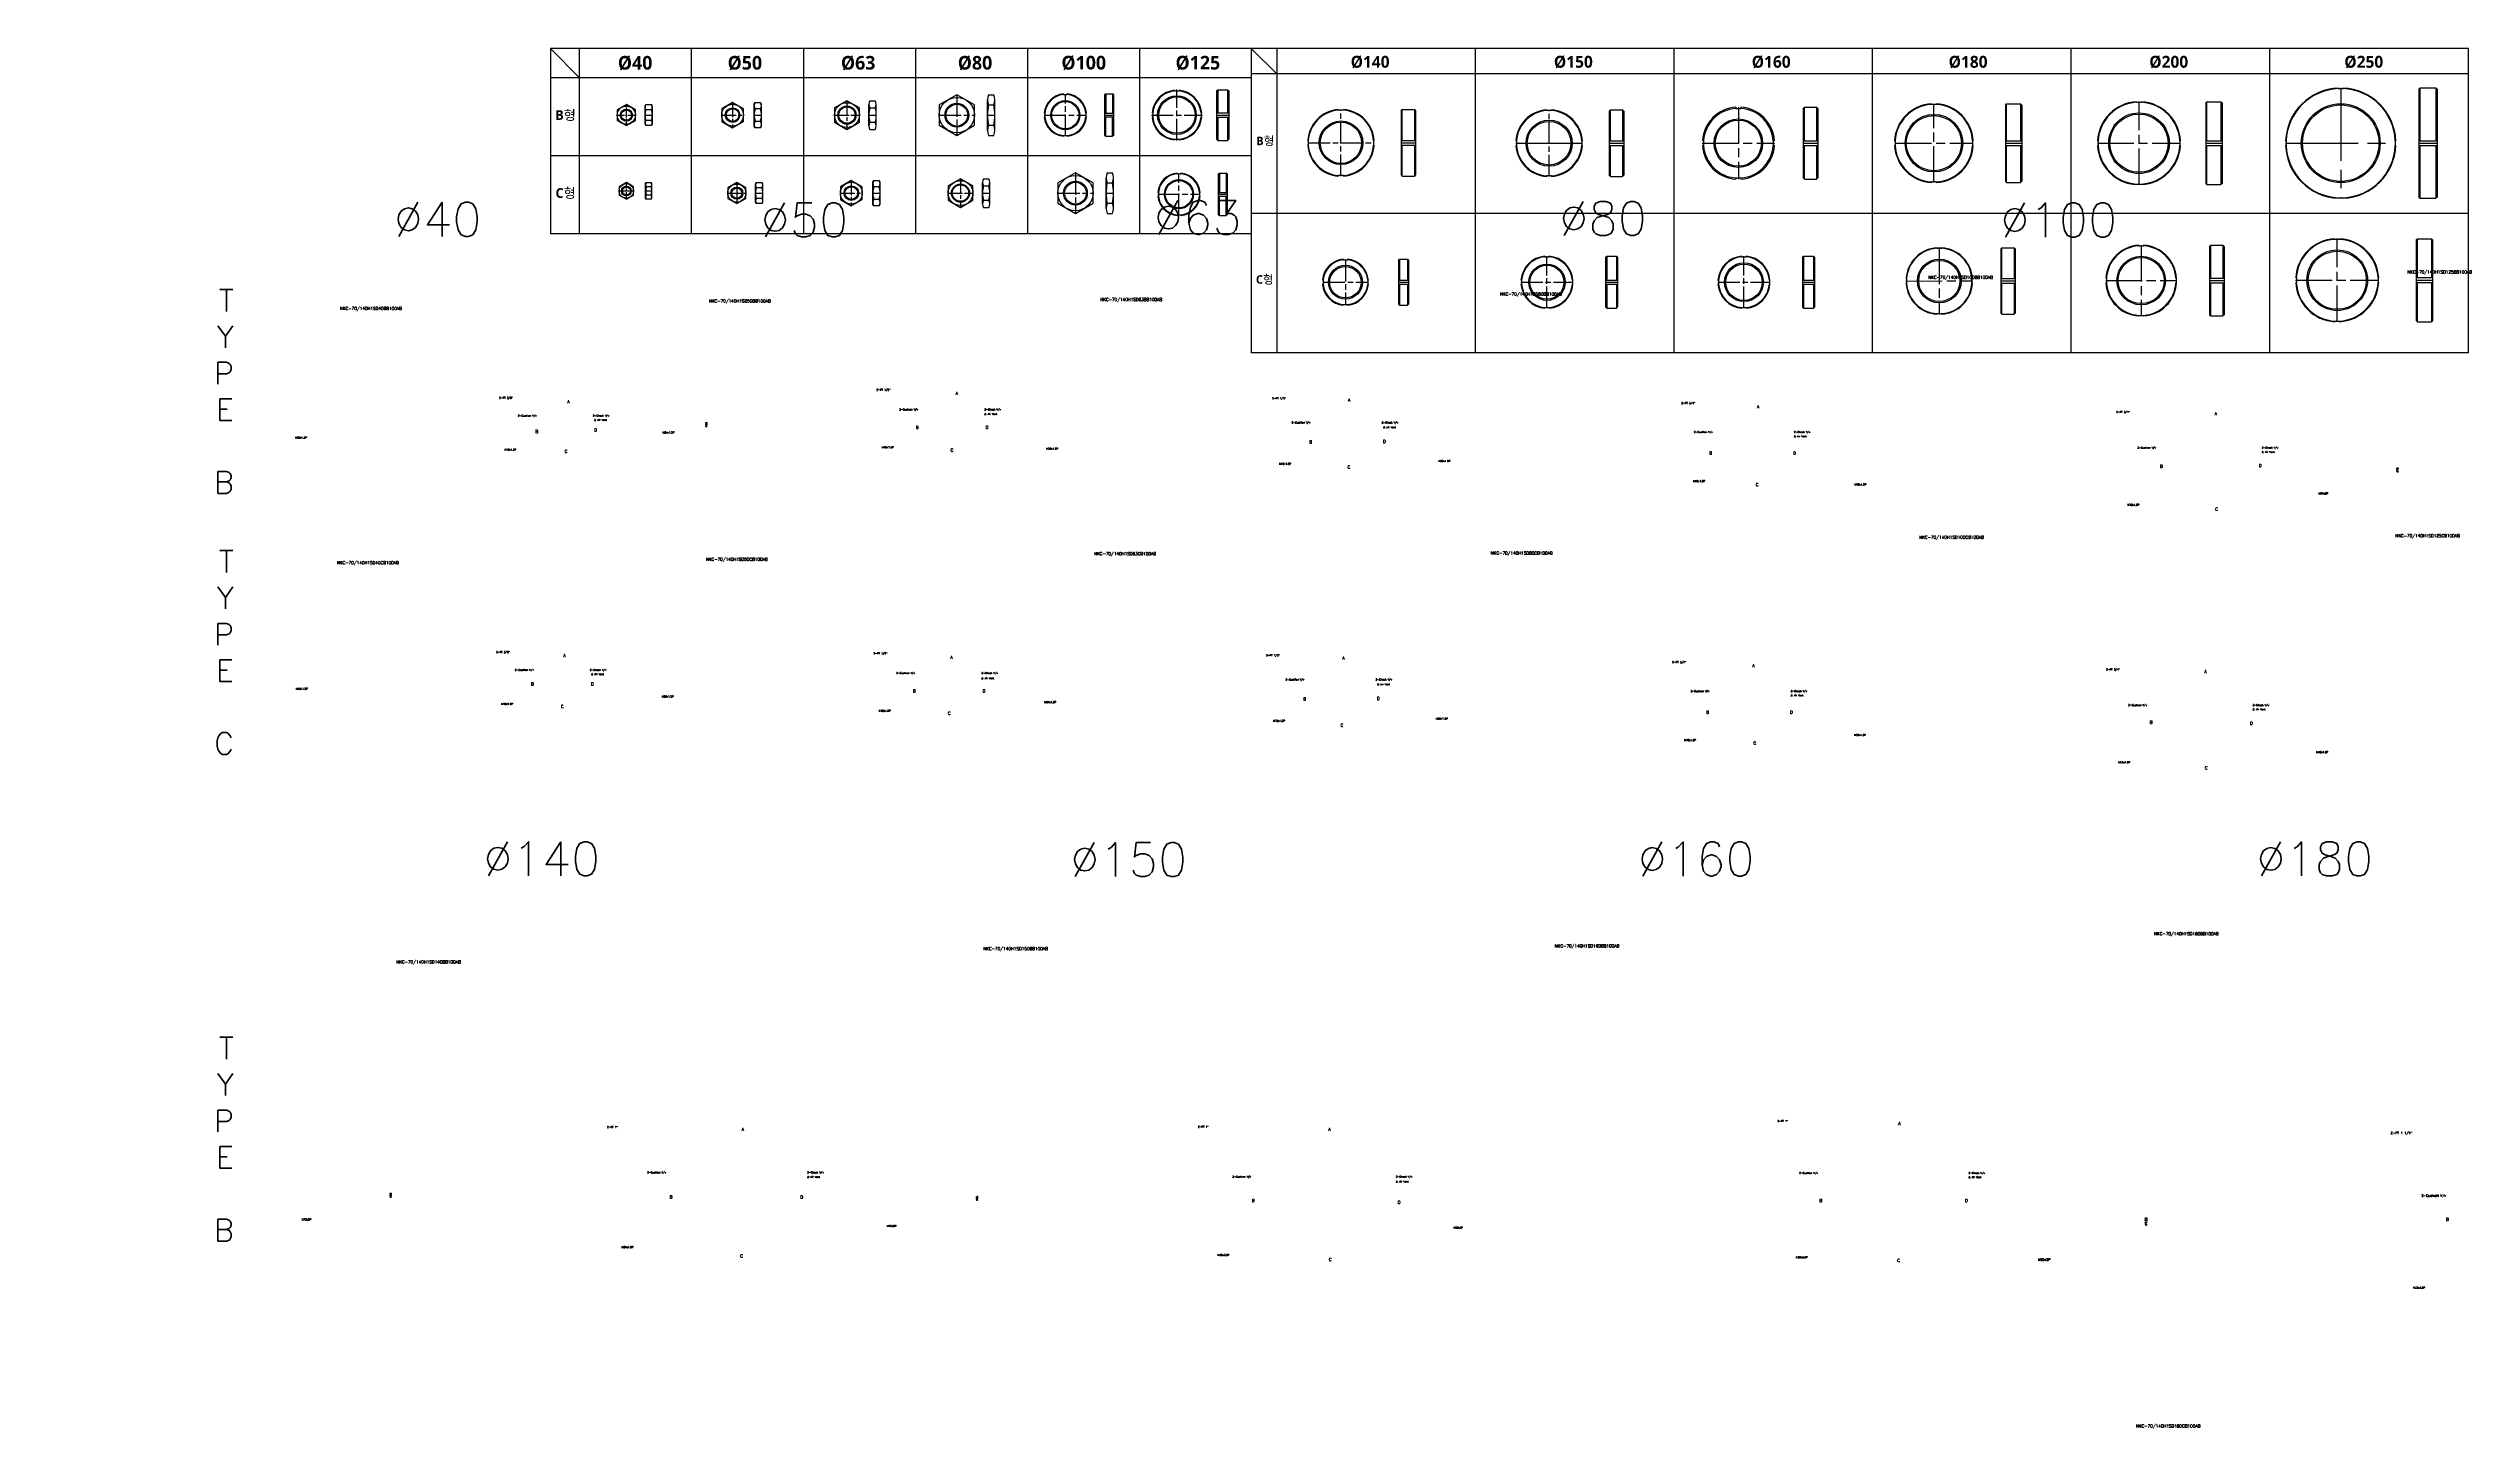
# Model space of a CAD drawing. Extents: x -819 to 29893, y -8942 to 9886.
# Drawn here: x -819 to 3175, y -1561 to 714 of the extents above; entities that cross this region are included whole.
import ezdxf

# ---------------------------------------------------------------- set-up
doc = ezdxf.new("R2010")
doc.units = 0
doc.header["$LTSCALE"] = 10
doc.header["$MEASUREMENT"] = 0
doc.linetypes.add('AM_ISO08W050', pattern=[18, 12, -1.5, 3, -1.5])
doc.linetypes.add('CENTERX2', pattern=[4, 2.5, -0.5, 0.5, -0.5])
doc.layers.get('0').update_dxf_attribs({"linetype": 'CONTINUOUS'})
for name, color, linetype in [('1', 1, 'AM_ISO08W050'), ('CEN', 1, 'CENTERX2'), ('ML', 7, 'CONTINUOUS')]:
    doc.layers.add(name, color=color, linetype=linetype)
doc.styles.add('GHS', font='romans', dxfattribs={"bigfont": 'ghs'})
doc.styles.add('문자', font='romans.shx')

msp = doc.modelspace()

# ---------------------------------------------------------------- linework, layer by layer
for p, q in [((1163.4, 714.2), (8, 714.2)), ((8, 714.2), (8, 408.8)), ((56.3, 666), (8, 714.2)), ((56.3, 408.8), (56.3, 714.2)), ((240.8, 408.8), (240.8, 714.2)), ((425.3, 714.2), (425.3, 408.8)), ((609.9, 714.2), (609.9, 408.8)), ((794.4, 714.2), (794.4, 408.8)), ((978.9, 714.2), (978.9, 408.8)), ((1163.4, 714.2), (1163.4, 408.8)), ((1163.4, 714.2), (1163.4, 448.1)), ((3169.7, 714.2), (1163.4, 714.2)), ((1163.4, 714.2), (1163.4, 212.3)), ((1205.4, 672.2), (1163.4, 714.2)), ((1205.4, 714.2), (1205.4, 212.3)), ((1532.8, 212.3), (1532.8, 714.2)), ((1860.2, 212.3), (1860.2, 714.2)), ((2187.6, 212.3), (2187.6, 714.2)), ((2514.9, 212.3), (2514.9, 714.2)), ((2842.3, 212.3), (2842.3, 714.2)), ((3169.7, 212.3), (3169.7, 714.2)), ((1163.4, 666), (8, 666)), ((853.9, 638.1), (853.9, 639.1)), ((859.9, 638.1), (859.9, 639.1)), ((921.5, 638.1), (923.5, 639.1)), ((923.5, 639.1), (934.5, 639.1)), ((923.5, 639.1), (923.5, 607.3)), ((934.5, 639.1), (934.5, 607.3)), ((936.5, 638.1), (934.5, 639.1)), ((1037.3, 644.1), (1037.3, 645.1)), ((1037.3, 644.1), (1044.3, 644.1)), ((1044.3, 644.1), (1044.3, 645.1)), ((1106.3, 644.1), (1108.3, 646.1)), ((1106.3, 644.1), (1106.3, 564.4)), ((1108.3, 646.1), (1124.3, 646.1)), ((1108.3, 646.1), (1108.3, 607.8)), ((1124.3, 646.1), (1124.3, 607.8)), ((1124.3, 646.1), (1126.3, 644.1)), ((1126.3, 644.1), (1126.3, 564.4)), ((3169.7, 672.2), (1163.4, 672.2)), ((2955.2, 649), (2955.2, 648)), ((2955.2, 648), (2963.2, 648)), ((2963.2, 649), (2963.2, 648)), ((3088.2, 647), (3090.2, 649)), ((3088.2, 647), (3088.2, 469.1)), ((3090.2, 649), (3116.2, 649)), ((3090.2, 562), (3090.2, 649)), ((3116.2, 649), (3118.2, 647)), ((3116.2, 649), (3116.2, 562)), ((3118.2, 647), (3118.2, 469.1)), ((164.1, 619.3), (165.4, 621.6)), ((164.1, 589.3), (164.1, 619.3)), ((165.4, 621.6), (174.7, 621.6)), ((174.7, 612.9), (165.4, 612.9)), ((176.1, 619.3), (174.7, 621.6)), ((176.1, 589.3), (176.1, 619.3)), ((343.9, 622.3), (345.5, 625)), ((343.9, 586.3), (343.9, 622.3)), ((345.5, 625), (354.2, 625)), ((354.2, 614.6), (345.5, 614.6)), ((355.9, 622.3), (354.2, 625)), ((355.9, 586.3), (355.9, 622.3)), ((533.2, 586), (533.2, 621.8)), ((534.7, 627.9), (543.6, 627.9)), ((534.7, 616.1), (543.6, 616.1)), ((545.2, 586), (545.2, 621.8)), ((545.2, 586), (545.2, 621.8)), ((728.6, 579.1), (728.6, 629.4)), ((730.2, 637.7), (739.1, 637.7)), ((730.2, 621), (739.1, 621)), ((740.6, 579.1), (740.6, 629.4)), ((740.6, 581), (740.6, 629.4)), ((823.1, 607.3), (822.1, 607.3)), ((823.1, 601.3), (822.1, 601.3)), ((823.1, 607.3), (823.1, 601.3)), ((853.9, 638.1), (859.9, 638.1)), ((890.8, 607.3), (891.8, 607.3)), ((890.8, 607.3), (890.8, 601.3)), ((890.8, 601.3), (891.8, 601.3)), ((921.5, 638.1), (921.5, 570.4)), ((921.5, 607.3), (936.5, 607.3)), ((921.5, 601.3), (936.5, 601.3)), ((923.5, 569.4), (923.5, 601.3)), ((934.5, 569.4), (934.5, 601.3)), ((936.5, 638.1), (936.5, 570.4)), ((1001, 607.8), (1000, 607.8)), ((1001, 600.8), (1000, 600.8)), ((1001, 607.8), (1001, 600.8)), ((1080.7, 607.8), (1081.7, 607.8)), ((1080.7, 607.8), (1080.7, 600.8)), ((1080.7, 600.8), (1081.7, 600.8)), ((1106.3, 607.8), (1126.3, 607.8)), ((1106.3, 600.8), (1126.3, 600.8)), ((1108.3, 600.8), (1108.3, 562.4)), ((1124.3, 600.8), (1124.3, 562.4)), ((1307.2, 613.5), (1307.2, 612.5)), ((1315.2, 612.5), (1307.2, 612.5)), ((1315.2, 613.5), (1315.2, 612.5)), ((1410.2, 611.5), (1412.2, 613.5)), ((1410.2, 611.5), (1410.2, 505.8)), ((1412.2, 613.5), (1432.2, 613.5)), ((1412.2, 562.6), (1412.2, 613.5)), ((1432.2, 613.5), (1434.2, 611.5)), ((1432.2, 613.5), (1432.2, 562.6)), ((1434.2, 611.5), (1434.2, 505.8)), ((1650.3, 612.9), (1650.3, 611.9)), ((1658.3, 611.9), (1650.3, 611.9)), ((1658.3, 612.9), (1658.3, 611.9)), ((1753.4, 610.9), (1755.4, 612.9)), ((1753.4, 610.9), (1753.4, 505.2)), ((1755.4, 612.9), (1775.4, 612.9)), ((1755.4, 562), (1755.4, 612.9)), ((1775.4, 612.9), (1777.4, 610.9)), ((1775.4, 612.9), (1775.4, 562)), ((1777.4, 610.9), (1777.4, 505.2)), ((1962.3, 617.4), (1962.3, 615.4)), ((1962.3, 615.4), (1970.3, 615.4)), ((1970.3, 617.4), (1970.3, 615.4)), ((2073.3, 615.4), (2075.3, 617.4)), ((2073.3, 615.4), (2073.3, 500.7)), ((2075.3, 617.4), (2095.3, 617.4)), ((2075.3, 562), (2075.3, 617.4)), ((2095.3, 617.4), (2097.3, 615.4)), ((2095.3, 617.4), (2095.3, 562)), ((2097.3, 615.4), (2097.3, 500.7)), ((2284.6, 622.9), (2284.6, 621.9)), ((2292.6, 621.9), (2284.6, 621.9)), ((2292.6, 622.9), (2292.6, 621.9)), ((2406.4, 620.9), (2408.4, 622.9)), ((2406.4, 620.9), (2406.4, 495.2)), ((2408.4, 622.9), (2431.4, 622.9)), ((2408.4, 562), (2408.4, 622.9)), ((2431.4, 622.9), (2433.4, 620.9)), ((2431.4, 622.9), (2431.4, 562)), ((2433.4, 620.9), (2433.4, 495.2)), ((2622.7, 625.4), (2622.7, 626.4)), ((2622.7, 625.4), (2630.7, 625.4)), ((2630.7, 625.4), (2630.7, 626.4)), ((2736.7, 624.4), (2738.7, 626.4)), ((2736.7, 624.4), (2736.7, 491.7)), ((2738.7, 626.4), (2761.7, 626.4)), ((2738.7, 562), (2738.7, 626.4)), ((2761.7, 626.4), (2763.7, 624.4)), ((2761.7, 626.4), (2761.7, 562)), ((2763.7, 624.4), (2763.7, 491.7)), ((165.4, 586.9), (164.1, 589.3)), ((174.7, 595.6), (165.3, 595.6)), ((174.7, 586.9), (165.4, 586.9)), ((174.7, 586.9), (176.1, 589.3)), ((345.5, 583.5), (343.9, 586.3)), ((354.2, 593.9), (345.5, 593.9)), ((354.2, 583.5), (345.5, 583.5)), ((354.2, 583.5), (355.9, 586.3)), ((534.7, 592.4), (543.6, 592.4)), ((534.7, 580.6), (543.6, 580.6)), ((730.2, 587.5), (739.1, 587.5)), ((730.2, 570.8), (739.1, 570.8)), ((853.9, 570.4), (853.9, 569.4)), ((853.9, 570.4), (859.9, 570.4)), ((859.9, 570.4), (859.9, 569.4)), ((921.5, 570.4), (923.5, 569.4)), ((923.5, 569.4), (934.5, 569.4)), ((936.5, 570.4), (934.5, 569.4)), ((1037.3, 564.4), (1037.3, 563.4)), ((1037.3, 564.4), (1044.3, 564.4)), ((1044.3, 564.4), (1044.3, 563.4)), ((1106.3, 564.4), (1108.3, 562.4)), ((1108.3, 562.4), (1124.3, 562.4)), ((1124.3, 562.4), (1126.3, 564.4)), ((1257.3, 562.6), (1256.3, 562.6)), ((1257.3, 562.6), (1257.3, 554.6)), ((1365, 562.6), (1366.1, 562.6)), ((1365, 562.6), (1365, 554.6)), ((1410.2, 562.6), (1434.2, 562.6)), ((1600.5, 562), (1599.5, 562)), ((1600.5, 562), (1600.5, 554)), ((1708.2, 562), (1709.2, 562)), ((1708.2, 562), (1708.2, 554)), ((1753.4, 562), (1777.4, 562)), ((1908.9, 562), (1906.9, 562)), ((1908.9, 562), (1908.9, 554)), ((2025.6, 562), (2023.6, 562)), ((2023.6, 562), (2023.6, 554)), ((2073.3, 562), (2097.3, 562)), ((2223.7, 562), (2224.7, 562)), ((2224.7, 562), (2224.7, 554)), ((2352.5, 562), (2352.5, 554)), ((2352.5, 562), (2353.5, 562)), ((2406.4, 562), (2433.4, 562)), ((2558.3, 562), (2559.3, 562)), ((2559.3, 562), (2559.3, 554)), ((2694.1, 562), (2695.1, 562)), ((2694.1, 562), (2694.1, 554)), ((2736.7, 562), (2763.7, 562)), ((2869.3, 562), (2868.3, 562)), ((2868.3, 562), (2869.3, 562)), ((2869.3, 562), (2869.3, 554)), ((3050.1, 562), (3049.1, 562)), ((3049.1, 562), (3049.1, 554)), ((3088.2, 562), (3118.2, 562)), ((1163.4, 537.4), (8, 537.4)), ((1257.3, 554.6), (1256.3, 554.6)), ((1365, 554.6), (1366.1, 554.6)), ((1410.2, 554.6), (1434.2, 554.6)), ((1412.2, 503.8), (1412.2, 554.6)), ((1432.2, 554.6), (1432.2, 503.8)), ((1600.5, 554), (1599.5, 554)), ((1708.2, 554), (1709.2, 554)), ((1753.4, 554), (1777.4, 554)), ((1755.4, 503.2), (1755.4, 554)), ((1775.4, 554), (1775.4, 503.2)), ((1908.9, 554), (1906.9, 554)), ((2025.6, 554), (2023.6, 554)), ((2073.3, 554), (2097.3, 554)), ((2075.3, 498.7), (2075.3, 554)), ((2095.3, 554), (2095.3, 498.7)), ((2223.7, 554), (2224.7, 554)), ((2352.5, 554), (2353.5, 554)), ((2406.4, 554), (2433.4, 554)), ((2408.4, 493.2), (2408.4, 554)), ((2431.4, 554), (2431.4, 493.2)), ((2558.3, 554), (2559.3, 554)), ((2694.1, 554), (2695.1, 554)), ((2736.7, 554), (2763.7, 554)), ((2738.7, 489.7), (2738.7, 554)), ((2761.7, 554), (2761.7, 489.7)), ((2869.3, 554), (2868.3, 554)), ((2868.3, 554), (2869.3, 554)), ((3050.1, 554), (3049.1, 554)), ((3088.2, 554), (3118.2, 554)), ((3090.2, 467.1), (3090.2, 554)), ((3116.2, 554), (3116.2, 467.1)), ((165.1, 491.3), (166.2, 493.2)), ((165.1, 467.3), (165.1, 491.3)), ((166.2, 493.2), (174, 493.2)), ((174, 486.3), (166.2, 486.3)), ((175.1, 491.3), (174, 493.2)), ((175.1, 467.3), (175.1, 491.3)), ((346.2, 490.7), (347.6, 493)), ((346.2, 460.7), (346.2, 490.7)), ((347.6, 493), (356.9, 493)), ((356.9, 484.3), (347.6, 484.3)), ((358.2, 490.7), (356.9, 493)), ((358.2, 460.7), (358.2, 490.7)), ((539.6, 493.7), (541.2, 496.4)), ((539.6, 457.7), (539.6, 493.7)), ((541.2, 496.4), (549.9, 496.4)), ((549.9, 486), (541.2, 486)), ((551.6, 493.7), (549.9, 496.4)), ((551.6, 457.7), (551.6, 493.7)), ((720.4, 457.4), (720.4, 493.2)), ((721.9, 499.3), (730.8, 499.3)), ((721.9, 487.5), (730.8, 487.5)), ((732.4, 457.4), (732.4, 493.2)), ((732.4, 457.4), (732.4, 493.2)), ((924.2, 450.5), (924.2, 500.8)), ((925.7, 509.1), (934.6, 509.1)), ((925.7, 492.4), (934.6, 492.4)), ((936.2, 450.5), (936.2, 500.8)), ((936.2, 452.4), (936.2, 500.8)), ((1041.2, 507.6), (1041.2, 508.6)), ((1041.2, 507.6), (1047.2, 507.6)), ((1047.2, 507.6), (1047.2, 508.6)), ((1108.8, 507.6), (1110.8, 508.6)), ((1108.8, 507.6), (1108.8, 439.9)), ((1110.8, 508.6), (1121.8, 508.6)), ((1110.8, 508.6), (1110.8, 476.8)), ((1123.8, 507.6), (1121.8, 508.6)), ((1121.8, 508.6), (1121.8, 476.8)), ((1123.8, 507.6), (1123.8, 439.9)), ((1307.2, 503.8), (1307.2, 504.8)), ((1315.2, 504.8), (1307.2, 504.8)), ((1315.2, 503.8), (1315.2, 504.8)), ((1410.2, 505.8), (1412.2, 503.8)), ((1412.2, 503.8), (1432.2, 503.8)), ((1434.2, 505.8), (1432.2, 503.8)), ((1650.3, 503.2), (1650.3, 504.2)), ((1658.3, 504.2), (1650.3, 504.2)), ((1658.3, 503.2), (1658.3, 504.2)), ((1753.4, 505.2), (1755.4, 503.2)), ((1755.4, 503.2), (1775.4, 503.2)), ((1777.4, 505.2), (1775.4, 503.2)), ((1962.3, 500.7), (1962.3, 498.7)), ((1962.3, 500.7), (1970.3, 500.7)), ((1970.3, 500.7), (1970.3, 498.7)), ((2073.3, 500.7), (2075.3, 498.7)), ((2075.3, 498.7), (2095.3, 498.7)), ((2097.3, 500.7), (2095.3, 498.7)), ((2284.6, 494.2), (2284.6, 493.2)), ((2292.6, 494.2), (2284.6, 494.2)), ((2292.6, 494.2), (2292.6, 493.2)), ((2406.4, 495.2), (2408.4, 493.2)), ((2408.4, 493.2), (2431.4, 493.2)), ((2433.4, 495.2), (2431.4, 493.2)), ((2622.7, 489.7), (2622.7, 490.7)), ((2622.7, 490.7), (2630.7, 490.7)), ((2630.7, 489.7), (2630.7, 490.7)), ((2736.7, 491.7), (2738.7, 489.7)), ((2738.7, 489.7), (2761.7, 489.7)), ((2763.7, 491.7), (2761.7, 489.7)), ((166.2, 465.5), (165.1, 467.3)), ((174, 472.4), (166.2, 472.4)), ((174, 465.5), (166.2, 465.5)), ((174, 465.5), (175.1, 467.3)), ((347.6, 458.3), (346.2, 460.7)), ((356.9, 467), (347.5, 467)), ((356.9, 458.3), (347.6, 458.3)), ((356.9, 458.3), (358.2, 460.7)), ((541.2, 454.9), (539.6, 457.7)), ((549.9, 465.3), (541.2, 465.3)), ((549.9, 454.9), (541.2, 454.9)), ((549.9, 454.9), (551.6, 457.7)), ((721.9, 463.8), (730.8, 463.8)), ((721.9, 452), (730.8, 452)), ((925.7, 458.9), (934.6, 458.9)), ((925.7, 442.2), (934.6, 442.2)), ((1010.4, 476.8), (1009.4, 476.8)), ((1010.4, 470.8), (1009.4, 470.8)), ((1010.4, 476.8), (1010.4, 470.8)), ((1041.2, 439.9), (1041.2, 438.9)), ((1041.2, 439.9), (1047.2, 439.9)), ((1047.2, 439.9), (1047.2, 438.9)), ((1078.1, 476.8), (1079.1, 476.8)), ((1078.1, 476.8), (1078.1, 470.8)), ((1078.1, 470.8), (1079.1, 470.8)), ((1108.8, 476.8), (1123.8, 476.8)), ((1108.8, 470.8), (1123.8, 470.8)), ((1108.8, 439.9), (1110.8, 438.9)), ((1110.8, 438.9), (1110.8, 470.8)), ((1121.8, 438.9), (1121.8, 470.8)), ((1123.8, 439.9), (1121.8, 438.9)), ((3169.7, 442.3), (1163.4, 442.3)), ((2955.2, 467.1), (2955.2, 468.1)), ((2955.2, 468.1), (2963.2, 468.1)), ((2955.2, 468.1), (2955.2, 467.1)), ((2963.2, 467.1), (2963.2, 468.1)), ((2963.2, 468.1), (2963.2, 467.1)), ((3088.2, 469.1), (3090.2, 467.1)), ((3090.2, 467.1), (3116.2, 467.1)), ((3118.2, 469.1), (3116.2, 467.1)), ((1163.4, 408.8), (8, 408.8)), ((1110.8, 438.9), (1121.8, 438.9)), ((2949.4, 399.5), (2949.4, 400.5)), ((2949.4, 399.5), (2957.4, 399.5)), ((2957.4, 399.5), (2957.4, 400.5)), ((3083.7, 398.5), (3085.7, 400.5)), ((3085.7, 400.5), (3108.7, 400.5)), ((3085.7, 336.4), (3085.7, 400.5)), ((3108.7, 400.5), (3110.7, 398.5)), ((3108.7, 400.5), (3108.7, 336.4)), ((1315.1, 366.6), (1315.1, 365.6)), ((1315.1, 365.6), (1322.1, 365.6)), ((1322.1, 366.6), (1322.1, 365.6)), ((1405.8, 364.6), (1407.8, 366.6)), ((1405.8, 364.6), (1405.8, 292.8)), ((1407.8, 366.6), (1420.8, 366.6)), ((1407.8, 366.6), (1407.8, 332.3)), ((1420.8, 366.6), (1422.8, 364.6)), ((1420.8, 366.6), (1420.8, 332.3)), ((1422.8, 364.6), (1422.8, 292.8)), ((1647.3, 370.7), (1647.3, 371.7)), ((1647.3, 370.7), (1654.3, 370.7)), ((1654.3, 370.7), (1654.3, 371.7)), ((1747.2, 369.7), (1749.2, 371.7)), ((1747.2, 369.7), (1747.2, 288)), ((1749.2, 371.7), (1765.2, 371.7)), ((1749.2, 371.7), (1749.2, 332.3)), ((1765.2, 371.7), (1767.2, 369.7)), ((1765.2, 371.7), (1765.2, 332.3)), ((1767.2, 369.7), (1767.2, 288)), ((1972, 370.6), (1972, 371.6)), ((1972, 370.6), (1979, 370.6)), ((1979, 370.6), (1979, 371.6)), ((2071.9, 369.6), (2073.9, 371.6)), ((2071.9, 369.6), (2071.9, 287.9)), ((2073.9, 371.6), (2089.9, 371.6)), ((2073.9, 371.6), (2073.9, 332.3)), ((2089.9, 371.6), (2091.9, 369.6)), ((2089.9, 371.6), (2089.9, 332.3)), ((2091.9, 369.6), (2091.9, 287.9)), ((2293.5, 385.7), (2293.5, 384.7)), ((2293.5, 385.7), (2293.5, 384.7)), ((2293.5, 384.7), (2301.5, 384.7)), ((2301.5, 384.7), (2293.5, 384.7)), ((2301.5, 385.7), (2301.5, 384.7)), ((2301.5, 385.7), (2301.5, 384.7)), ((2398.7, 383.7), (2400.7, 385.7)), ((2398.7, 383.7), (2398.7, 278)), ((2400.7, 385.7), (2420.7, 385.7)), ((2400.7, 335), (2400.7, 385.7)), ((2420.7, 385.7), (2422.7, 383.7)), ((2420.7, 385.7), (2420.7, 335)), ((2422.7, 383.7), (2422.7, 278)), ((2626.3, 389.8), (2626.3, 388.8)), ((2626.3, 388.8), (2634.3, 388.8)), ((2634.3, 389.8), (2634.3, 388.8)), ((2743.1, 387.8), (2745.1, 389.8)), ((2743.1, 387.8), (2743.1, 275.1)), ((2745.1, 389.8), (2765.1, 389.8)), ((2745.1, 335.7), (2745.1, 389.8)), ((2765.1, 389.8), (2767.1, 387.8)), ((2765.1, 389.8), (2765.1, 335.7)), ((2767.1, 387.8), (2767.1, 275.1)), ((3083.7, 398.5), (3083.7, 265.7)), ((3110.7, 398.5), (3110.7, 265.7)), ((1281.8, 325.3), (1280.6, 325.3)), ((1281.8, 332.3), (1280.8, 332.3)), ((1281.8, 332.3), (1281.8, 325.3)), ((1356.5, 332.3), (1355.5, 332.3)), ((1355.5, 332.3), (1355.5, 325.3)), ((1356.5, 325.3), (1355.5, 325.3)), ((1405.8, 332.3), (1422.8, 332.3)), ((1405.8, 325.3), (1422.8, 325.3)), ((1407.8, 325.3), (1407.8, 290.8)), ((1420.8, 325.3), (1420.8, 290.8)), ((1608, 332.3), (1609, 332.3)), ((1608, 325.3), (1609, 325.3)), ((1609, 332.3), (1609, 325.3)), ((1692.7, 332.3), (1693.7, 332.3)), ((1692.7, 332.3), (1692.7, 325.3)), ((1692.7, 325.3), (1693.7, 325.3)), ((1747.2, 332.3), (1767.2, 332.3)), ((1747.2, 325.3), (1767.2, 325.3)), ((1749.2, 325.3), (1749.2, 286)), ((1765.2, 325.3), (1765.2, 286)), ((1932.6, 332.3), (1933.6, 332.3)), ((1932.6, 325.3), (1933.6, 325.3)), ((1933.6, 332.3), (1933.6, 325.3)), ((2017.4, 332.3), (2018.4, 332.3)), ((2017.4, 332.3), (2017.4, 325.3)), ((2017.4, 325.3), (2018.4, 325.3)), ((2071.9, 332.3), (2091.9, 332.3)), ((2071.9, 325.3), (2091.9, 325.3)), ((2073.9, 325.3), (2073.9, 285.9)), ((2089.9, 325.3), (2089.9, 285.9)), ((2243.7, 334.8), (2242.6, 334.8)), ((2243.7, 326.8), (2242.6, 326.8)), ((2243.7, 334.8), (2243.7, 326.8)), ((2352.4, 334.8), (2351.4, 334.8)), ((2351.4, 334.8), (2351.4, 326.8)), ((2352.4, 334.8), (2351.4, 334.8)), ((2351.4, 326.8), (2351.4, 334.8)), ((2352.4, 326.8), (2351.4, 326.8)), ((2352.4, 326.8), (2351.4, 326.8)), ((2398.7, 335), (2422.7, 335)), ((2398.7, 327), (2422.7, 327)), ((2400.7, 276), (2400.7, 327)), ((2420.7, 327), (2420.7, 276)), ((2573, 335.5), (2572, 335.5)), ((2573, 327.5), (2572, 327.5)), ((2573, 335.5), (2573, 327.5)), ((2688.7, 335.5), (2687.7, 335.5)), ((2687.7, 335.5), (2687.7, 327.5)), ((2688.7, 327.5), (2687.7, 327.5)), ((2743.1, 335.7), (2767.1, 335.7)), ((2743.1, 327.7), (2767.1, 327.7)), ((2745.1, 273.1), (2745.1, 327.7)), ((2765.1, 327.7), (2765.1, 273.1)), ((2885.1, 336.1), (2886.1, 336.1)), ((2885.1, 328.1), (2886.1, 328.1)), ((2886.1, 336.1), (2886.1, 328.1)), ((3020.8, 336.1), (3021.8, 336.1)), ((3020.8, 336.1), (3020.8, 328.1)), ((3020.8, 328.1), (3021.8, 328.1)), ((3083.7, 336.4), (3110.7, 336.4)), ((3083.7, 328.4), (3110.7, 328.4)), ((3085.7, 263.7), (3085.7, 328.4)), ((3108.7, 328.4), (3108.7, 263.7)), ((1315.1, 291.9), (1322.1, 291.9)), ((1315.1, 291.9), (1315.1, 290.9)), ((1322.1, 291.9), (1322.1, 290.8)), ((1405.8, 292.8), (1407.8, 290.8)), ((1407.8, 290.8), (1420.8, 290.8)), ((1420.8, 290.8), (1422.8, 292.8)), ((1647.3, 286), (1647.3, 287)), ((1647.3, 287), (1654.3, 287)), ((1654.3, 286), (1654.3, 287)), ((1747.2, 288), (1749.2, 286)), ((1749.2, 286), (1765.2, 286)), ((1765.2, 286), (1767.2, 288)), ((1972, 285.9), (1972, 286.9)), ((1972, 286.9), (1979, 286.9)), ((1979, 285.9), (1979, 286.9)), ((2071.9, 287.9), (2073.9, 285.9)), ((2073.9, 285.9), (2089.9, 285.9)), ((2089.9, 285.9), (2091.9, 287.9)), ((2293.5, 277), (2293.5, 276)), ((2293.5, 277), (2301.5, 277)), ((2301.5, 277), (2301.5, 276)), ((2398.7, 278), (2400.7, 276)), ((2400.7, 276), (2420.7, 276)), ((2422.7, 278), (2420.7, 276)), ((2626.3, 274.1), (2626.3, 273.1)), ((2626.3, 274.1), (2634.3, 274.1)), ((2634.3, 274.1), (2634.3, 273.1)), ((2743.1, 275.1), (2745.1, 273.1)), ((2745.1, 273.1), (2765.1, 273.1)), ((2767.1, 275.1), (2765.1, 273.1)), ((2949.4, 263.7), (2949.4, 264.8)), ((2949.4, 264.8), (2957.4, 264.8)), ((2957.4, 263.7), (2957.4, 264.8)), ((3083.7, 265.7), (3085.7, 263.7)), ((3085.7, 263.7), (3108.7, 263.7)), ((3110.7, 265.7), (3108.7, 263.7)), ((3169.7, 212.3), (1163.4, 212.3))]:
    msp.add_line(p, q)
for points in [[(148.3, 612.9), (133.3, 621.6), (118.3, 612.9), (118.3, 595.6), (133.3, 586.9), (148.3, 595.6)], [(326.4, 614.6), (308.4, 625), (290.4, 614.6), (290.4, 593.9), (308.4, 583.5), (326.4, 593.9)], [(517.4, 616.1), (496.9, 627.9), (476.4, 616.1), (476.4, 592.4), (496.9, 580.6), (517.4, 592.4)], [(707.1, 621), (678.1, 637.7), (649.1, 621), (649.1, 587.5), (678.1, 570.8), (707.1, 587.5)], [(145.3, 486.3), (133.3, 493.2), (121.3, 486.3), (121.3, 472.4), (133.3, 465.5), (145.3, 472.4)], [(330.4, 484.3), (315.4, 493), (300.4, 484.3), (300.4, 467), (315.4, 458.3), (330.4, 467)], [(522.1, 486), (504.1, 496.4), (486.1, 486), (486.1, 465.3), (504.1, 454.9), (522.1, 465.3)], [(704.6, 487.5), (684.1, 499.3), (663.6, 487.5), (663.6, 463.8), (684.1, 452), (704.6, 463.8)], [(902.6, 492.4), (873.6, 509.1), (844.6, 492.4), (844.6, 458.9), (873.6, 442.2), (902.6, 458.9)]]:
    msp.add_lwpolyline(points, close=True)
for centre, radius in [((133.3, 604.3), 15), ((133.3, 604.3), 8.5), ((308.4, 604.3), 18), ((308.4, 604.3), 10.5), ((496.9, 604.3), 20.5), ((678.1, 604.3), 29), ((678.1, 604.3), 18), ((856.9, 604.3), 22.5), ((1040.8, 604.3), 30), ((2288.6, 558), 45.5), ((2626.7, 558), 48), ((2959.2, 558), 63), ((1311.2, 558.6), 34), ((1654.3, 558), 36), ((1966.3, 558), 38), ((133.3, 479.3), 12), ((133.3, 479.3), 6.5), ((315.4, 475.7), 15), ((315.4, 475.7), 8.5), ((504.1, 475.7), 18), ((504.1, 475.7), 10.5), ((684.1, 475.7), 20.5), ((873.6, 475.7), 29), ((873.6, 475.7), 18), ((1044.2, 473.8), 22.5), ((2297.5, 330.8), 34), ((2630.3, 331.5), 38), ((2953.4, 332.1), 48), ((1318.6, 328.8), 26), ((1650.8, 328.8), 28), ((1975.5, 328.8), 30)]:
    msp.add_circle(centre, radius)
for centre, radius, start, end in [((856.9, 604.3), 35, 94.9171, 175.0829), ((856.9, 604.3), 35, 4.9171, 85.0829), ((1040.8, 604.3), 41, 94.8971, 175.1029), ((1040.8, 604.3), 40, 95.0198, 174.9802), ((1040.8, 604.3), 41, 4.8971, 85.1029), ((1040.8, 604.3), 40, 5.0198, 84.9802), ((2959.2, 558), 91, 92.5193, 177.4807), ((2959.2, 558), 90, 92.5473, 177.4527), ((2959.2, 558), 91, 2.5193, 87.4807), ((2959.2, 558), 90, 2.5473, 87.4527), ((171.7, 617.2), 7.66, 145.591, 214.409), ((194.1, 604), 30, 162.8014, 179.5998), ((194.1, 604.5), 30, 180.4002, 197.1986), ((168.4, 617.2), 7.66, 325.591, 34.409), ((146.1, 604), 30, 0.4002, 17.1986), ((146.1, 604.5), 30, 342.8014, 359.5998), ((353, 619.8), 9.19, 145.591, 214.409), ((379.9, 604), 36, 162.8014, 179.5998), ((379.9, 604.5), 36, 180.4002, 197.1986), ((346.7, 619.8), 9.19, 325.591, 34.409), ((319.9, 604), 36, 0.4002, 17.1986), ((319.9, 604.5), 36, 342.8014, 359.5998), ((545.2, 622), 12, 150.5134, 209.4867), ((578.9, 604.3), 45.8, 165.0085, 194.9915), ((533.1, 622), 12, 330.5134, 29.4866), ((499.4, 604.3), 45.8, 345.0085, 14.9915), ((751.9, 629.4), 23.3, 158.9243, 201.0757), ((819.4, 604.3), 90.8, 169.3723, 190.6277), ((717.3, 629.4), 23.3, 338.9243, 21.0757), ((649.8, 604.3), 90.8, 349.3723, 10.6277), ((856.9, 604.3), 35, 184.9171, 265.0829), ((856.9, 604.3), 34, 95.0621, 174.9379), ((856.9, 604.3), 34, 185.0621, 264.9379), ((856.9, 604.3), 34, 5.0621, 84.9379), ((856.9, 604.3), 35, 274.9171, 355.0829), ((856.9, 604.3), 34, 275.0621, 354.9379), ((1040.8, 604.3), 41, 184.8971, 265.1029), ((1040.8, 604.3), 40, 185.0198, 264.9802), ((1040.8, 604.3), 40, 275.0198, 354.9802), ((1040.8, 604.3), 41, 274.8971, 355.1029), ((1311.2, 558.6), 55, 94.1706, 175.8294), ((1311.2, 558.6), 54, 94.248, 175.752), ((1311.2, 558.6), 55, 4.1706, 85.8294), ((1311.2, 558.6), 54, 4.248, 85.752), ((1654.3, 558), 55, 94.1706, 175.8294), ((1654.3, 558), 54, 94.248, 175.752), ((1654.3, 558), 55, 4.1706, 85.8294), ((1654.3, 558), 54, 4.248, 85.752), ((1966.3, 558), 59.5, 93.8547, 176.1453), ((1966.3, 558), 57.5, 93.989, 176.011), ((1966.3, 558), 59.5, 3.8547, 86.1453), ((1966.3, 558), 57.5, 3.989, 86.011), ((2288.6, 558), 65, 93.5281, 176.4719), ((2288.6, 558), 64, 93.5833, 176.4167), ((2288.6, 558), 65, 3.5281, 86.4719), ((2288.6, 558), 64, 3.5833, 86.4167), ((2626.7, 558), 68.5, 93.3476, 176.6524), ((2626.7, 558), 67.5, 93.3973, 176.6027), ((2626.7, 558), 68.5, 3.3476, 86.6524), ((2626.7, 558), 67.5, 3.3973, 86.6027), ((171.7, 591.3), 7.66, 145.591, 214.409), ((168.4, 591.3), 7.66, 325.591, 34.409), ((353, 588.7), 9.19, 145.591, 214.409), ((346.7, 588.7), 9.19, 325.591, 34.409), ((545.2, 586.5), 12, 150.5134, 209.4866), ((533.1, 586.5), 12, 330.5134, 29.4866), ((751.9, 579.1), 23.3, 158.9243, 201.0757), ((717.3, 579.1), 23.3, 338.9243, 21.0757), ((1311.2, 558.6), 55, 184.1706, 265.8294), ((1311.2, 558.6), 54, 184.248, 265.752), ((1311.2, 558.6), 55, 274.1706, 355.8294), ((1311.2, 558.6), 54, 274.248, 355.752), ((1654.3, 558), 55, 184.1706, 265.8294), ((1654.3, 558), 54, 184.248, 265.752), ((1654.3, 558), 54, 274.248, 355.752), ((1654.3, 558), 55, 274.1706, 355.8294), ((1966.3, 558), 59.5, 183.8547, 266.1453), ((1966.3, 558), 57.5, 183.989, 266.011), ((1966.3, 558), 59.5, 273.8547, 356.1453), ((1966.3, 558), 57.5, 273.989, 356.011), ((2288.6, 558), 65, 183.5281, 266.4719), ((2288.6, 558), 64, 183.5833, 266.4167), ((2288.6, 558), 65, 273.5281, 356.4719), ((2288.6, 558), 64, 273.5833, 356.4167), ((2626.7, 558), 68.5, 183.3476, 266.6524), ((2626.7, 558), 67.5, 183.3973, 266.6027), ((2626.7, 558), 68.5, 273.3476, 356.6524), ((2626.7, 558), 67.5, 273.3973, 356.6027), ((2959.2, 558), 91, 182.5193, 267.4807), ((2959.2, 558), 90, 182.5473, 267.4527), ((2959.2, 558), 91, 272.5193, 357.4807), ((2959.2, 558), 90, 272.5473, 357.4527), ((171.2, 489.7), 6.13, 145.591, 214.409), ((189.1, 479.2), 24, 162.8014, 179.5998), ((189.1, 479.5), 24, 180.4002, 197.1986), ((169, 489.7), 6.13, 325.591, 34.409), ((151.1, 479.2), 24, 0.4002, 17.1986), ((151.1, 479.5), 24, 342.8014, 359.5998), ((353.9, 488.6), 7.66, 145.591, 214.409), ((376.2, 475.4), 30, 162.8014, 179.5998), ((350.6, 488.6), 7.66, 325.591, 34.409), ((328.2, 475.4), 30, 0.4002, 17.1986), ((548.7, 491.2), 9.19, 145.591, 214.409), ((575.6, 475.4), 36, 162.8014, 179.5998), ((542.4, 491.2), 9.19, 325.591, 34.409), ((515.6, 475.4), 36, 0.4002, 17.1986), ((732.4, 493.4), 12, 150.5134, 209.4867), ((766.1, 475.7), 45.8, 165.0085, 194.9915), ((720.3, 493.4), 12, 330.5134, 29.4866), ((686.6, 475.7), 45.8, 345.0085, 14.9915), ((947.4, 500.8), 23.3, 158.9243, 201.0757), ((1014.9, 475.7), 90.8, 169.3723, 190.6277), ((912.9, 500.8), 23.3, 338.9243, 21.0757), ((845.4, 475.7), 90.8, 349.3723, 10.6277), ((1044.2, 473.8), 35, 94.9171, 175.0829), ((1044.2, 473.8), 34, 95.0621, 174.9379), ((1044.2, 473.8), 35, 4.9171, 85.0829), ((1044.2, 473.8), 34, 5.0621, 84.9379), ((171.2, 468.9), 6.13, 145.591, 214.409), ((169, 468.9), 6.13, 325.591, 34.409), ((376.2, 475.9), 30, 180.4002, 197.1986), ((353.9, 462.7), 7.66, 145.591, 214.409), ((328.2, 475.9), 30, 342.8014, 359.5998), ((350.6, 462.7), 7.66, 325.591, 34.409), ((575.6, 475.9), 36, 180.4002, 197.1986), ((548.7, 460.1), 9.19, 145.591, 214.409), ((515.6, 475.9), 36, 342.8014, 359.5998), ((542.4, 460.1), 9.19, 325.591, 34.409), ((732.4, 457.9), 12, 150.5134, 209.4866), ((720.3, 457.9), 12, 330.5134, 29.4866), ((947.4, 450.5), 23.3, 158.9243, 201.0757), ((912.9, 450.5), 23.3, 338.9243, 21.0757), ((1044.2, 473.8), 35, 184.9171, 265.0829), ((1044.2, 473.8), 34, 185.0621, 264.9379), ((1044.2, 473.8), 35, 274.9171, 355.0829), ((1044.2, 473.8), 34, 275.0621, 354.9379), ((2953.4, 332.1), 68.5, 93.3476, 176.6524), ((2953.4, 332.1), 67.5, 93.3973, 176.6027), ((2953.4, 332.1), 68.5, 3.3476, 86.6524), ((2953.4, 332.1), 67.5, 3.3973, 86.6027), ((1318.6, 328.8), 38, 95.2847, 174.7153), ((1318.6, 328.8), 37, 95.428, 174.572), ((1318.6, 328.8), 38, 5.2847, 84.7153), ((1318.6, 328.8), 37, 5.428, 84.572), ((1650.8, 328.8), 43, 94.6688, 175.3312), ((1650.8, 328.8), 42, 94.7802, 175.2198), ((1650.8, 328.8), 43, 4.6688, 85.3312), ((1650.8, 328.8), 42, 4.7802, 85.2198), ((1975.5, 328.8), 43, 94.6688, 175.3312), ((1975.5, 328.8), 42, 94.7802, 175.2198), ((1975.5, 328.8), 43, 4.6688, 85.3312), ((1975.5, 328.8), 42, 4.7802, 85.2198), ((2297.5, 330.8), 55, 94.1706, 175.8294), ((2297.5, 330.8), 54, 94.248, 175.752), ((2297.5, 330.8), 55, 4.1706, 85.8294), ((2297.5, 330.8), 54, 4.248, 85.752), ((2630.3, 331.5), 58.5, 93.9207, 176.0793), ((2630.3, 331.5), 57.5, 93.989, 176.011), ((2630.3, 331.5), 58.5, 3.9207, 86.0793), ((2630.3, 331.5), 57.5, 3.989, 86.011), ((1318.6, 328.8), 38, 185.2847, 264.7153), ((1318.6, 328.8), 37, 185.428, 264.572), ((1318.6, 328.8), 38, 275.2847, 354.7153), ((1318.6, 328.8), 37, 275.428, 354.572), ((1650.8, 328.8), 43, 184.6688, 265.3312), ((1650.8, 328.8), 42, 184.7802, 265.2198), ((1650.8, 328.8), 43, 274.6688, 355.3312), ((1650.8, 328.8), 42, 274.7802, 355.2198), ((1975.5, 328.8), 43, 184.6688, 265.3312), ((1975.5, 328.8), 42, 184.7802, 265.2198), ((1975.5, 328.8), 42, 274.7802, 355.2198), ((1975.5, 328.8), 43, 274.6688, 355.3312), ((2297.5, 330.8), 55, 184.1706, 265.8294), ((2297.5, 330.8), 54, 184.248, 265.752), ((2297.5, 330.8), 55, 274.1706, 355.8294), ((2297.5, 330.8), 54, 274.248, 355.752), ((2630.3, 331.5), 58.5, 183.9207, 266.0793), ((2630.3, 331.5), 57.5, 183.989, 266.011), ((2630.3, 331.5), 58.5, 273.9207, 356.0793), ((2630.3, 331.5), 57.5, 273.989, 356.011), ((2953.4, 332.1), 68.5, 183.3476, 266.6524), ((2953.4, 332.1), 67.5, 183.3973, 266.6027), ((2953.4, 332.1), 68.5, 273.3476, 356.6524), ((2953.4, 332.1), 67.5, 273.3973, 356.6027)]:
    msp.add_arc(centre, radius, start, end)
at = {"layer": '1', "ltscale": 0.3}
for p, q in [((1040.8, 562.3), (1040.8, 646.3)), ((649.1, 604.3), (707.1, 604.3)), ((678.1, 637.7), (678.1, 570.8)), ((821.9, 604.3), (891.9, 604.3)), ((856.9, 569.3), (856.9, 638.3)), ((998.8, 604.3), (1082.8, 604.3)), ((1311.2, 503.6), (1311.2, 612.5)), ((1654.3, 503), (1654.3, 611.9)), ((1257.3, 558.6), (1366.2, 558.6)), ((1599.3, 558), (1709.3, 558)), ((1618.3, 558), (1709.3, 558)), ((873.6, 509.1), (873.6, 442.2)), ((1044.2, 438.8), (1044.2, 507.8)), ((844.6, 475.7), (902.6, 475.7)), ((1009.2, 473.8), (1079.2, 473.8)), ((1318.6, 365.8), (1318.6, 291.9)), ((1650.8, 285.8), (1650.8, 371.8)), ((1975.5, 285.8), (1975.5, 371.8)), ((1281.8, 328.8), (1355.5, 328.8)), ((1607.8, 328.7), (1693.8, 328.9)), ((1932.5, 328.7), (2018.5, 328.8))]:
    msp.add_line(p, q, dxfattribs=at)
at = {"layer": '1'}
for p, q in [((2959.2, 649), (2959.2, 467)), ((164.1, 604.3), (176.1, 604.3)), ((343.9, 604.3), (355.9, 604.3)), ((533.2, 604.3), (545.2, 604.3)), ((728.6, 604.3), (740.6, 604.3)), ((921.5, 604.3), (936.5, 604.3)), ((1106.3, 604.3), (1126.3, 604.3)), ((1410.2, 558.6), (1434.2, 558.6)), ((1753.4, 558), (1777.4, 558)), ((2073.3, 558), (2097.3, 558)), ((2406.4, 558), (2433.4, 558)), ((2736.7, 558), (2763.7, 558)), ((2868.2, 558), (3050.2, 558)), ((3088.2, 558), (3118.2, 558)), ((346.2, 475.7), (358.2, 475.7)), ((539.6, 475.7), (551.6, 475.7)), ((720.4, 475.7), (732.4, 475.7)), ((924.2, 475.7), (936.2, 475.7)), ((1108.8, 473.8), (1123.8, 473.8)), ((1405.8, 328.7), (1422.8, 328.7)), ((1747.2, 328.8), (1767.2, 328.8)), ((2071.9, 328.8), (2091.9, 328.8)), ((2398.7, 331), (2422.7, 331.1)), ((2743.1, 331.7), (2767.1, 331.8)), ((3083.7, 332.4), (3110.7, 332.4))]:
    msp.add_line(p, q, dxfattribs=at)
at = {"layer": '1', "ltscale": 0.1}
for p, q in [((118.3, 604.3), (148.3, 604.3)), ((133.3, 586.9), (133.3, 621.6)), ((121.3, 479.3), (145.3, 479.3)), ((133.3, 465.5), (133.3, 493.2))]:
    msp.add_line(p, q, dxfattribs=at)
at = {"layer": '1', "ltscale": 0.2}
for p, q in [((290.4, 604.3), (326.4, 604.3)), ((308.4, 625), (308.4, 583.5)), ((476.4, 604.3), (517.4, 604.3)), ((496.9, 627.9), (496.9, 580.6)), ((315.4, 492.7), (315.4, 458.7)), ((504.1, 496.4), (504.1, 454.9)), ((684.1, 499.3), (684.1, 452)), ((300.4, 475.7), (330.4, 475.7)), ((486.1, 475.7), (522.1, 475.7)), ((663.6, 475.7), (704.6, 475.7))]:
    msp.add_line(p, q, dxfattribs=at)
at = {"layer": '1', "ltscale": 0.5}
for p, q in [((1966.3, 617.5), (1966.3, 498.5)), ((2288.6, 493), (2288.6, 623)), ((2626.7, 489.5), (2626.7, 626.5)), ((1906.8, 558), (2025.8, 558)), ((2224.7, 558), (2353.6, 558)), ((2558.2, 558), (2695.2, 558)), ((2953.4, 263.6), (2953.4, 400.6)), ((2297.5, 385.8), (2297.5, 275.8)), ((2630.3, 390), (2630.3, 273)), ((2242.5, 330.7), (2352.5, 330.9)), ((2571.8, 331.4), (2688.8, 331.6)), ((2884.9, 332), (3021.9, 332.3))]:
    msp.add_line(p, q, dxfattribs=at)
at = {"layer": 'CEN'}
msp.add_line((165.1, 479.3), (175.1, 479.3), dxfattribs=at)
at = {"layer": 'ML', "color": 2}
for centre, radius in [((133.3, 604.3), 10), ((308.4, 604.3), 12), ((496.9, 604.3), 15), ((678.1, 604.3), 19.5), ((856.9, 604.3), 24), ((1040.8, 604.3), 32), ((2288.6, 558), 47.5), ((2626.7, 558), 50), ((2959.2, 558), 65), ((1311.2, 558.6), 36), ((1654.3, 558), 38), ((1966.3, 558), 40), ((133.3, 479.3), 8), ((315.4, 475.7), 10), ((504.1, 475.7), 12), ((684.1, 475.7), 15), ((873.6, 475.7), 19.5), ((1044.2, 473.8), 24), ((1975.5, 328.8), 32), ((2297.5, 330.8), 36), ((2630.3, 331.5), 40), ((2953.4, 332.1), 50), ((1318.6, 328.8), 28), ((1650.8, 328.8), 30)]:
    msp.add_circle(centre, radius, dxfattribs=at)
at = {"layer": 'ML'}
for centre in [(496.9, 604.3), (684.1, 475.7)]:
    msp.add_circle(centre, 13.5, dxfattribs=at)

# ---------------------------------------------------------------- texts
at = {"attachment_point": 1, "style": '문자'}
for s, width, gutter_width, insert, char_height in [('{\\fMalgun Gothic|b1|i0|c129|p50;%%C40}', 40.035, 5.14, (119.3, 701.8), 22.503), ('{\\fMalgun Gothic|b1|i0|c129|p50;%%C50}', 40.035, 5.14, (300.2, 701.8), 22.503), ('{\\fMalgun Gothic|b1|i0|c129|p50;%%C63}', 40.035, 5.14, (487, 701.8), 22.503), ('{\\fMalgun Gothic|b1|i0|c129|p50;%%C80}', 40.035, 5.14, (679.6, 701.8), 22.503), ('{\\fMalgun Gothic|b1|i0|c129|p50;%%C100}', 40.035, 5.14, (850.4, 702), 22.503), ('{\\fMalgun Gothic|b1|i0|c129|p50;%%C125}', 40.035, 5.14, (1038.5, 702), 22.503), ('{\\fMalgun Gothic|b1|i0|c129|p50;%%C140}', 34.875, 4.48, (1327.2, 702), 19.603), ('{\\fMalgun Gothic|b1|i0|c129|p50;%%C150}', 34.875, 4.48, (1662.2, 702), 19.603), ('{\\fMalgun Gothic|b1|i0|c129|p50;%%C160}', 34.875, 4.48, (1988.3, 702), 19.603), ('{\\fMalgun Gothic|b1|i0|c129|p50;%%C180}', 34.875, 4.48, (2312.9, 702), 19.603), ('{\\fMalgun Gothic|b1|i0|c129|p50;%%C200}', 34.875, 4.48, (2643.6, 702), 19.603), ('{\\fMalgun Gothic|b1|i0|c129|p50;%%C250}', 34.875, 4.48, (2965.1, 702), 19.603), ('{\\fMalgun Gothic|b1|i0|c129|p50;B형}', 210.692, 51.4, (15.9, 612.4), 16.074), ('{\\fMalgun Gothic|b1|i0|c129|p50;B형}', 183.538, 44.8, (1171.5, 568.7), 14.002), ('{\\fMalgun Gothic|b1|i0|c129|p50;C형}', 210.692, 51.4, (16.5, 483.9), 16.074), ('{\\fMalgun Gothic|b1|i0|c129|p50;C형}', 183.538, 44.8, (1171, 340.3), 14.002)]:
    msp.add_mtext_dynamic_manual_height_columns(s, width=width, gutter_width=gutter_width, heights=[0], dxfattribs=dict(at, insert=insert, char_height=char_height))
at = {"layer": 'ML', "color": 7, "style": 'GHS'}
for s, p in [('%%C40', (-250.1, 404.4)), ('%%C50', (354.4, 403.4)), ('%%C63', (1002.7, 407.2)), ('%%C80', (1670.9, 405.8)), ('%%C100', (2398, 403.2)), ('%%C140', (-102.6, -649.9)), ('%%C150', (864.9, -651.2)), ('%%C160', (1800.3, -650.3)), ('%%C180', (2820, -650.1))]:
    msp.add_text(s, height=56.25, dxfattribs=at).set_placement(p)
at = {"layer": 'ML', "color": 4, "style": 'GHS'}
for s, p in [('NKC-70/140H1SD100BB100AB', (2279.5, 334.3)), ('NKC-70/140H1SD125BB100AB', (3069.2, 343.1)), ('NKC-70/140H1SD40BB100AB', (-338.8, 283)), ('NKC-70/140H1SD50BB100AB', (269.3, 295.4)), ('NKC-70/140H1SD63BB100AB', (914.4, 297.8)), ('NKC-70/140H1SD80BB100AB', (1573.2, 306.7)), ('NKC-70/140H1SD63CB100AB', (904.4, -121.4)), ('NKC-70/140H1SD80CB100AB', (1558.2, -120.3)), ('NKC-70/140H1SD100CB100AB', (2264.5, -94.1)), ('NKC-70/140H1SD125CB100AB', (3049.2, -91.8)), ('NKC-70/140H1SD40CB100AB', (-343.8, -136.2)), ('NKC-70/140H1SD50CB100AB', (264.3, -130.4)), ('NKC-70/140H1SD180BB100AB', (2651.6, -747.9)), ('NKC-70/140H1SD140BB100AB', (-246, -794.2)), ('NKC-70/140H1SD150BB100AB', (721.8, -772.5)), ('NKC-70/140H1SD160BB100AB', (1663.7, -767.9)), ('NKC-70/140H1SD180CB100AB', (2621.6, -1559.4))]:
    msp.add_text(s, height=5, dxfattribs=at).set_placement(p)
at = {"layer": 'ML', "style": 'GHS'}
for s, p in [('A', (35.9, 129.5)), ('A', (676, 143)), ('A', (1322.7, 131.9)), ('A', (1997, 120.9)), ('B', (-16.6, 80.2)), ('D', (80.2, 82.7)), ('B', (610.6, 86.8)), ('D', (725.5, 87.2)), ('A', (2751.3, 109.7)), ('C', (31.6, 47.4)), ('C', (667.7, 49.4)), ('B', (1258.9, 62.9)), ('D', (1380.6, 63.7)), ('B', (1918.4, 44.5)), ('D', (2056.7, 44.5)), ('C', (1322.1, 21.5)), ('B', (2661.4, 22.8)), ('D', (2824.2, 24)), ('C', (1994.9, -7.3)), ('C', (2752.2, -47.7)), ('A', (29.5, -289.1)), ('A', (667.5, -292.2)), ('A', (1313.6, -293.1)), ('A', (1989.4, -306.1)), ('A', (2734.5, -315.5)), ('B', (-23.9, -336.2)), ('D', (74.9, -336.1)), ('B', (605.6, -347.7)), ('D', (720.5, -347.4)), ('B', (1248.9, -360.8)), ('D', (1370.6, -360)), ('C', (25.5, -373.1)), ('C', (663.2, -384.4)), ('C', (1310.7, -404.1)), ('B', (1913.2, -382.6)), ('D', (2051.5, -382.6)), ('B', (2644.5, -399.1)), ('D', (2809.7, -400.8)), ('C', (1991, -433.6)), ('C', (2735.3, -474.5)), ('A', (323.2, -1070.2)), ('A', (1290.3, -1070.3)), ('A', (2229.7, -1060.7)), ('B', (204.7, -1181.8)), ('D', (420.1, -1182.1)), ('B', (1164.5, -1187.8)), ('D', (1404.7, -1190.6)), ('B', (2099.9, -1187.7)), ('D', (2340, -1187.8)), ('B', (3132.9, -1218.7)), ('C', (321, -1279.1)), ('C', (1291.4, -1285)), ('C', (2228.2, -1286.4))]:
    msp.add_text(s, height=5, dxfattribs=at).set_placement(p)
at = {"layer": 'ML', "color": 2, "style": 'GHS'}
for s, p in [('M10x1.5P', (-67.8, 51.2)), ('M10x1.5P', (554.4, 55.2)), ('M12x1.5P', (1209.4, 27.8)), ('M16x1.5P', (1891.9, -0.6)), ('M18x1.5P', (2607.6, -39.8)), ('M10x1.5P', (-72.9, -368)), ('M10x1.5P', (549.3, -379.3)), ('M12x1.5P', (1199.3, -395.9)), ('M16x1.5P', (1876.8, -427.6)), ('M18x1.5P', (2592.5, -464.2)), ('2-Cushion V/v', (1132.2, -1147.4)), ('2-Check V/v', (1401.6, -1147.4)), ('& Air Vent', (1401.6, -1155.5)), ('M24x1.5P', (125.5, -1263.5)), ('M30x3.5P', (1107.6, -1276.6)), ('M30x3.5P', (2060.9, -1280.2)), ('M33x3.5P', (3078.5, -1330.3))]:
    msp.add_text(s, height=3, dxfattribs=at).set_placement(p)
at = {"layer": 'ML', "color": 7, "char_height": 36, "width": 1336.238, "attachment_point": 9, "style": 'GHS'}
for s, insert in [('\\pi-9,l9,t9;T\\P\\pi0,l0,tz;Y\\P\\pi-9,l9,t9;P\\PE\\P\\PB', (-513.7, -19.3)), ('\\pi-108,l108,t108;T\\P\\pi0,l0,tz;Y\\P\\pi-108,l108,t108;P\\PE\\P\\PC', (-513.7, -449.7)), ('\\pi-108,l108,t108;T\\P\\pi0,l0,tz;Y\\P\\pi-108,l108,t108;P\\PE\\P\\PB', (-513.7, -1252))]:
    msp.add_mtext(s, dxfattribs=dict(at, insert=insert))
at = {"layer": 'ML', "color": 2, "style": 'GHS'}
for s, insert, char_height, attachment_point in [('2-PT 3/8"', (-76.4, 135.7), 3, 7), ('2-PT 1/2"', (545.7, 148.9), 3, 7), ('2-Cushion V/v', (583.3, 116.5), 3, 7), ('2-Check V/v', (723.5, 116.5), 3, 7), ('2-PT 1/2"', (1197.8, 134.9), 3, 7), ('2-PT 3/4"', (1872.3, 127), 3, 7), ('2-Cushion V/v', (-45.4, 106.2), 3, 7), ('2-Check V/v', (78.2, 106.2), 3, 7), ('& Air Vent', (80.2, 100.2), 3, 7), ('M24x1.5P', (212.4, 79.6), 3, 9), ('& Air Vent', (723.5, 109.9), 3, 7), ('2-Cushion V/v', (1229.9, 94.9), 3, 7), ('2-Check V/v', (1378.4, 94.9), 3, 7), ('& Air Vent', (1381, 87.9), 3, 7), ('2-Cushion V/v', (1893, 79.3), 3, 7), ('2-Check V/v', (2057.8, 79.3), 3, 7), ('2-PT 3/4"', (2589, 112.3), 3, 7), ('\\A1;', (-819.3, 74.1), 3, 7), ('M20x1.5P', (-393.3, 71.1), 3, 9), ('M30x1.5P', (845, 52.8), 3, 9), ('& Air Vent', (2057.8, 73.2), 3, 7), ('2-Cushion V/v', (2624, 53.4), 3, 7), ('2-Check V/v', (2829.1, 53.4), 3, 7), ('& Air Vent', (2829.1, 47.4), 3, 7), ('M39x1.5P', (1491.5, 32.4), 3, 9), ('M48x1.5P', (2177.2, -6.2), 3, 9), ('M64x2P', (2938.4, -21), 3, 9), ('2-PT 3/8"', (-81.4, -283.5), 3, 7), ('2-Cushion V/v', (-50.4, -312.9), 3, 7), ('2-Check V/v', (73.2, -312.9), 3, 7), ('& Air Vent', (75.2, -319), 3, 7), ('2-PT 1/2"', (540.7, -285.6), 3, 7), ('2-Cushion V/v', (578.3, -318.1), 3, 7), ('2-Check V/v', (718.5, -318.1), 3, 7), ('2-PT 1/2"', (1187.8, -288.8), 3, 7), ('2-PT 3/4"', (1857.3, -300.1), 3, 7), ('2-PT 3/4"', (2572.5, -312.2), 3, 7), ('M16x1.5P', (-391.9, -343), 3, 9), ('M20x1.5P', (211.3, -355.7), 3, 9), ('& Air Vent', (718.5, -325.7), 3, 7), ('2-Cushion V/v', (1219.9, -328.8), 3, 7), ('2-Check V/v', (1368.4, -328.8), 3, 7), ('& Air Vent', (1371, -335.7), 3, 7), ('2-Cushion V/v', (1887.7, -347.8), 3, 7), ('2-Check V/v', (2052.6, -347.8), 3, 7), ('& Air Vent', (2052.6, -353.9), 3, 7), ('M24x1.5P', (841.8, -365.1), 3, 9), ('M30x1.5P', (1487.2, -392.2), 3, 9), ('2-Cushion V/v', (2609, -370.9), 3, 7), ('2-Check V/v', (2814.1, -370.9), 3, 7), ('& Air Vent', (2814.1, -377), 3, 7), ('M39x1.5P', (2176.5, -419.3), 3, 9), ('M48x1.5P', (2938.5, -447.6), 3, 9), ('2-PT 1"', (101.6, -1065.7), 3, 7), ('2-PT 1"', (1075.5, -1065.1), 3, 7), ('2-PT 1"', (2030.7, -1055.7), 3, 7), ('2-PT 1 1/4"', (3041.5, -1076.9), 3.9, 7), ('2-Cushion V/v', (167.7, -1141.4), 3, 7), ('2-Check V/v', (431.5, -1141.4), 3, 7), ('& Air Vent', (431.5, -1147.8), 3, 7), ('2-Cushion V/v', (2066.5, -1142.4), 3, 7), ('2-Check V/v', (2345.6, -1142.4), 3, 7), ('& Air Vent', (2345.6, -1148.2), 3, 7), ('2-CushioN V/v', (3132.8, -1180.4), 3.9, 9), ('M72x2P', (-386.1, -1217.9), 3, 9), ('M76x2P', (578.5, -1228.6), 3, 9), ('M80x2P', (1512.2, -1231.5), 3, 9), ('M95x2P', (2480.5, -1284.5), 3.9, 9)]:
    msp.add_mtext(s, dxfattribs=dict(at, insert=insert, char_height=char_height, attachment_point=attachment_point))
at = {"layer": 'ML', "color": 2, "attachment_point": 5, "rotation": 90, "style": 'GHS'}
for s, insert, char_height in [('\\A1;%%C28', (265, 93.9), 3), ('\\A1;%%c70', (3052.8, 19.3), 3), ('\\A1;%%c80', (-255.3, -1176.6), 3), ('\\A1;%%c85', (711.4, -1181.7), 3), ('\\A1;%%c100', (2638.4, -1219.9), 3.9)]:
    msp.add_mtext(s, dxfattribs=dict(at, insert=insert, char_height=char_height))

doc.saveas('drawing.dxf')
